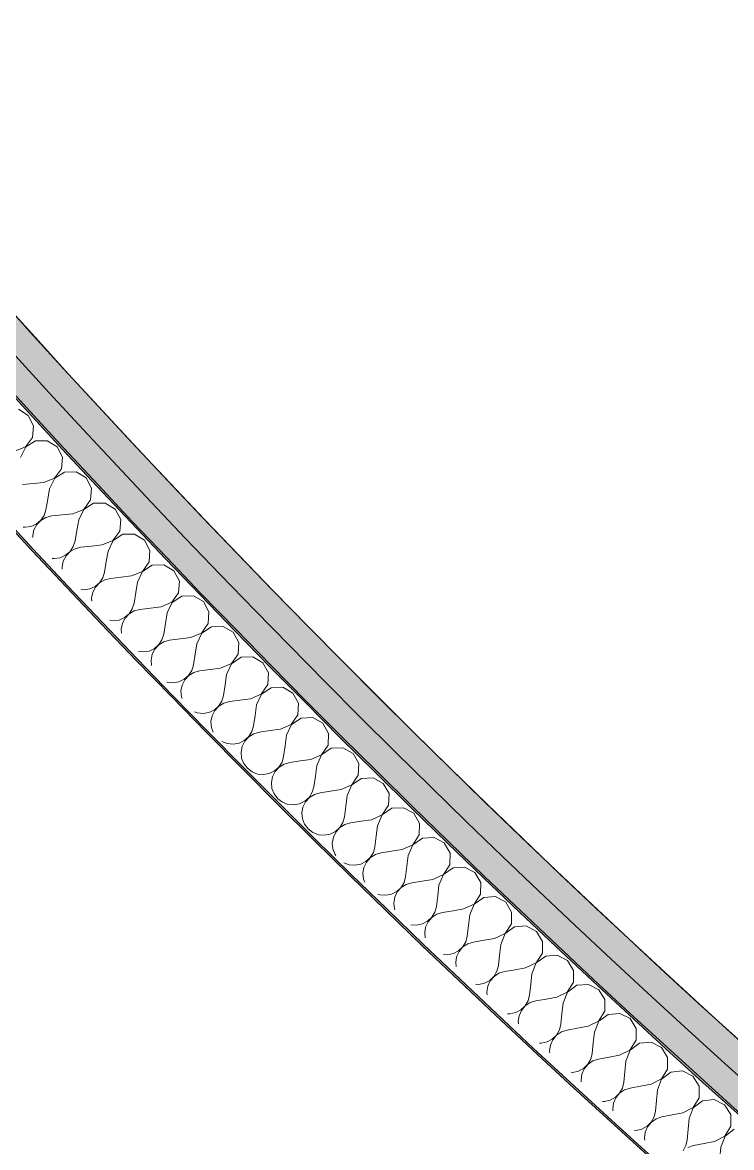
# Model space of a CAD drawing. Header units: millimetres. Extents: x -50172 to 74273, y -80883 to 11206.
# Drawn here: x -39730 to -39334, y -68171 to -67543 of the extents above; entities that cross this region are included whole.
import ezdxf
from ezdxf.enums import TextEntityAlignment as Align

# ---------------------------------------------------------------- set-up
doc = ezdxf.new("R2010")
doc.units = ezdxf.units.MM
doc.header["$MEASUREMENT"] = 0
doc.linetypes.add('Double Dashed', pattern=[1093.611073, 529.166651, -211.666656, 141.111112, -211.666656])
for name, color, linetype, lineweight in [('0_Pen_No__150', 7, 'Continuous', 0), ('A-25-M_Wall_Ext_Pen_No__1', 7, 'Continuous', 13), ('New_A-20-M_Floor_Slab_Pen_No__89', 8, 'Continuous', 20), ('New_A-25-M_Wall_Int_Pen_No__1', 7, 'Continuous', 13), ('New_A-25-M_Wall_Int_Pen_No__150', 7, 'Continuous', 0), ('New_ArchiCAD Zone Stamps_Pen_No__9', 7, 'Continuous', 13)]:
    doc.layers.add(name, color=color, linetype=linetype, lineweight=lineweight)
for name, color, linetype in [('A-25-M_Wall_Ext', 7, 'Continuous'), ('New_A-05-M_Gross_Int_Circulation', 7, 'Continuous'), ('New_A-15-MG_Structural_Grid_Phase_2', 7, 'Continuous'), ('New_A-20-M_Floor_Slab', 7, 'Continuous'), ('New_A-25-M_Wall_Int', 7, 'Continuous')]:
    doc.layers.add(name, color=color, linetype=linetype)
for name, color, linetype, lineweight, true_color in [('A-25-M_Wall_Ext_Pen_No__107', 7, 'Continuous', 15, 0xa6a6a6), ('New_A-05-M_Gross_Int_Circulation_Pen_No__74', 7, 'Continuous', 20, 0x606060), ('New_A-15-MG_Structural_Grid_Phase_2_Pen_No__222', 7, 'Continuous', 13, 0x65af33), ('New_A-25-M_Wall_Int_Pen_No__107', 7, 'Continuous', 15, 0xa6a6a6), ('New_A-25-M_Wall_Int_Pen_No__81', 7, 'Continuous', 20, 0x6a6a6a)]:
    doc.layers.add(name, color=color, linetype=linetype, lineweight=lineweight, true_color=true_color)
doc.styles.add('GENERATED_STYLE_1', font='')
doc.styles.add('GENERATED_STYLE_3', font='')
doc.styles.get('GENERATED_STYLE_1').set_extended_font_data('Arial', bold=True)
doc.styles.get('GENERATED_STYLE_3').set_extended_font_data('Arial')
pattern_1 = [(60, (0, 0), (-43.30127, 25), []), (120, (0, 0), (43.30127, 25), [])]

# ---------------------------------------------------------------- blocks, each defined once
blk = doc.blocks.new('Stair 07 _INB 1162_12_1', base_point=(-38481.27, -67611.31))
at = {"layer": 'New_A-05-M_Gross_Int_Circulation_Pen_No__74', "linetype": 'Continuous'}
blk.add_arc((-35520.95, -63902.84), 5676.01, 206.46566, 243.05793, dxfattribs=at)
at = {"layer": 'New_ArchiCAD Zone Stamps_Pen_No__9'}
for tag, height, style, p in [('ROOM_NAME', 250, 'GENERATED_STYLE_1', (-38720.58, -66310.5)), ('zoneNameLine2', 250, 'GENERATED_STYLE_1', (-38909.01, -66742.64)), ('ROOM_NUMBER', 200, 'GENERATED_STYLE_3', (-39097.44, -67163.34)), ('measuredAreaCode', 200, 'GENERATED_STYLE_3', (-39254.47, -67523.45)), ('DUMMY_649', 200, 'GENERATED_STYLE_3', (-38947.07, -67657.49)), ('DUMMY_650', 200, 'GENERATED_STYLE_3', (-38457.72, -67870.87)), ('DUMMY_651', 133.33, 'GENERATED_STYLE_3', (-38178.43, -67977.42))]:
    blk.add_attdef(tag, text='', height=height, rotation=336.44041, dxfattribs=dict(at, style=style)).set_placement(p, align=Align.TOP_LEFT)
blk = doc.blocks.new('Slab_72_1', base_point=(-42333.29, -61441.2))
at = {"layer": 'New_A-20-M_Floor_Slab_Pen_No__89', "linetype": 'Continuous', "flags": 128}
blk.add_lwpolyline([(-42333.29, -61441.2), (-41972.22, -61401.42), (-41891.31, -61215.87), (-38443.39, -62719.34), (-39389.38, -64888.81), (-38066.61, -65465.6), (-36669.45, -66074.83), (-37137.69, -67148.64), (-37136.69, -67149.07), (-38218.56, -69630.14, -0.146996), (-40926.49, -67202.74, -0.080916), (-41673.87, -65403.74, -0.028315)], format="xyb", close=True, dxfattribs=at)
blk = doc.blocks.new('*X356')
at = {"layer": 'New_A-25-M_Wall_Int_Pen_No__150', "linetype": 'Continuous'}
for p, q in [((-39726.93, -67762.03), (-39732.46, -67758.62)), ((-39724, -67767.84), (-39726.93, -67762.03)), ((-39724.56, -67774.32), (-39724, -67767.84)), ((-39728.45, -67779.55), (-39724.56, -67774.32)), ((-39734.5, -67781.94), (-39728.45, -67779.55)), ((-39728.38, -67779.62), (-39731.26, -67785.45)), ((-39722.86, -67776.17), (-39728.38, -67779.62)), ((-39716.35, -67776.15), (-39722.86, -67776.17)), ((-39710.8, -67779.53), (-39716.35, -67776.15)), ((-39707.85, -67785.33), (-39710.8, -67779.53)), ((-39708.39, -67791.82), (-39707.85, -67785.33)), ((-39712.25, -67797.06), (-39708.39, -67791.82)), ((-39706.67, -67793.66), (-39712.18, -67797.13)), ((-39700.17, -67793.6), (-39706.67, -67793.66)), ((-39694.6, -67796.97), (-39700.17, -67793.6)), ((-39724.22, -67800.09), (-39730.15, -67800.69)), ((-39718.29, -67799.48), (-39724.22, -67800.09)), ((-39718.29, -67799.48), (-39712.25, -67797.06)), ((-39712.18, -67797.13), (-39715.04, -67802.97)), ((-39691.63, -67802.75), (-39694.6, -67796.97)), ((-39715.04, -67802.97), (-39716.08, -67808.84)), ((-39692.14, -67809.24), (-39691.63, -67802.75)), ((-39716.08, -67808.84), (-39717.12, -67814.71)), ((-39695.97, -67814.5), (-39692.14, -67809.24)), ((-39690.42, -67811.08), (-39695.91, -67814.57)), ((-39683.91, -67810.99), (-39690.42, -67811.08)), ((-39678.33, -67814.34), (-39683.91, -67810.99)), ((-39719.96, -67820.57), (-39718.13, -67817.84)), ((-39717.05, -67819), (-39719.9, -67820.64)), ((-39718.13, -67817.84), (-39717.12, -67814.71)), ((-39713.86, -67818.21), (-39717.05, -67819)), ((-39707.93, -67817.58), (-39713.86, -67818.21)), ((-39702.01, -67816.94), (-39707.93, -67817.58)), ((-39702.01, -67816.94), (-39695.97, -67814.5)), ((-39695.91, -67814.57), (-39698.74, -67820.43)), ((-39675.33, -67820.11), (-39678.33, -67814.34)), ((-39729.71, -67824.38), (-39728.73, -67824.52)), ((-39728.73, -67824.52), (-39725.47, -67824.04)), ((-39725.47, -67824.04), (-39722.47, -67822.69)), ((-39723.74, -67825.89), (-39724.44, -67829.11)), ((-39722.19, -67822.99), (-39723.74, -67825.89)), ((-39722.47, -67822.69), (-39719.96, -67820.57)), ((-39719.9, -67820.64), (-39722.19, -67822.99)), ((-39698.74, -67820.43), (-39699.76, -67826.3)), ((-39675.81, -67826.6), (-39675.33, -67820.11)), ((-39724.44, -67829.11), (-39724.38, -67830.14)), ((-39701.78, -67835.3), (-39700.78, -67832.17)), ((-39699.76, -67826.3), (-39700.78, -67832.17)), ((-39685.65, -67834.34), (-39679.63, -67831.87)), ((-39679.56, -67831.94), (-39682.37, -67837.81)), ((-39679.63, -67831.87), (-39675.81, -67826.6)), ((-39674.08, -67828.43), (-39679.56, -67831.94)), ((-39667.58, -67828.32), (-39674.08, -67828.43)), ((-39661.98, -67831.64), (-39667.58, -67828.32)), ((-39658.96, -67837.4), (-39661.98, -67831.64)), ((-39706.09, -67840.17), (-39703.59, -67838.04)), ((-39703.53, -67838.11), (-39705.81, -67840.48)), ((-39703.59, -67838.04), (-39701.78, -67835.3)), ((-39700.69, -67836.46), (-39703.53, -67838.11)), ((-39697.5, -67835.66), (-39700.69, -67836.46)), ((-39691.57, -67835), (-39697.5, -67835.66)), ((-39685.65, -67834.34), (-39691.57, -67835)), ((-39682.37, -67837.81), (-39683.37, -67843.69)), ((-39659.42, -67843.89), (-39658.96, -67837.4)), ((-39713.51, -67841.87), (-39712.34, -67842.03)), ((-39712.34, -67842.03), (-39709.08, -67841.54)), ((-39709.08, -67841.54), (-39706.09, -67840.17)), ((-39707.35, -67843.38), (-39708.04, -67846.6)), ((-39705.81, -67840.48), (-39707.35, -67843.38)), ((-39683.37, -67843.69), (-39684.36, -67849.56)), ((-39663.21, -67849.17), (-39659.42, -67843.89)), ((-39708.04, -67846.6), (-39707.95, -67847.87)), ((-39685.34, -67852.7), (-39684.36, -67849.56)), ((-39669.22, -67851.67), (-39663.21, -67849.17)), ((-39663.14, -67849.24), (-39665.93, -67855.13)), ((-39657.68, -67845.71), (-39663.14, -67849.24)), ((-39651.18, -67845.57), (-39657.68, -67845.71)), ((-39645.57, -67848.87), (-39651.18, -67845.57)), ((-39642.52, -67854.62), (-39645.57, -67848.87)), ((-39689.64, -67857.59), (-39687.15, -67855.45)), ((-39687.08, -67855.52), (-39689.35, -67857.89)), ((-39687.15, -67855.45), (-39685.34, -67852.7)), ((-39684.25, -67853.86), (-39687.08, -67855.52)), ((-39681.06, -67853.04), (-39684.25, -67853.86)), ((-39675.14, -67852.36), (-39681.06, -67853.04)), ((-39669.22, -67851.67), (-39675.14, -67852.36)), ((-39665.93, -67855.13), (-39666.9, -67861.01)), ((-39642.95, -67861.11), (-39642.52, -67854.62)), ((-39697.38, -67859.28), (-39695.88, -67859.47)), ((-39695.88, -67859.47), (-39692.63, -67858.96)), ((-39692.63, -67858.96), (-39689.64, -67857.59)), ((-39690.88, -67860.8), (-39691.56, -67864.02)), ((-39689.35, -67857.89), (-39690.88, -67860.8)), ((-39666.9, -67861.01), (-39667.87, -67866.89)), ((-39646.72, -67866.41), (-39642.95, -67861.11)), ((-39641.21, -67862.92), (-39646.65, -67866.48)), ((-39634.7, -67862.76), (-39641.21, -67862.92)), ((-39629.08, -67866.03), (-39634.7, -67862.76)), ((-39691.56, -67864.02), (-39691.44, -67865.7)), ((-39668.84, -67870.03), (-39667.87, -67866.89)), ((-39658.64, -67869.64), (-39664.56, -67870.35)), ((-39652.72, -67868.93), (-39658.64, -67869.64)), ((-39652.72, -67868.93), (-39646.72, -67866.41)), ((-39646.65, -67866.48), (-39649.41, -67872.37)), ((-39626.01, -67871.77), (-39629.08, -67866.03)), ((-39676.09, -67876.32), (-39673.12, -67874.93)), ((-39672.83, -67875.24), (-39674.35, -67878.15)), ((-39673.12, -67874.93), (-39670.63, -67872.78)), ((-39670.57, -67872.85), (-39672.83, -67875.24)), ((-39670.63, -67872.78), (-39668.84, -67870.03)), ((-39667.74, -67871.18), (-39670.57, -67872.85)), ((-39664.56, -67870.35), (-39667.74, -67871.18)), ((-39649.41, -67872.37), (-39650.36, -67878.26)), ((-39626.41, -67878.26), (-39626.01, -67871.77)), ((-39681.34, -67876.6), (-39679.35, -67876.84)), ((-39679.35, -67876.84), (-39676.09, -67876.32)), ((-39674.35, -67878.15), (-39675.01, -67881.38)), ((-39675.01, -67881.38), (-39674.84, -67883.61)), ((-39650.36, -67878.26), (-39651.3, -67884.14)), ((-39630.16, -67883.58), (-39626.41, -67878.26)), ((-39624.66, -67880.07), (-39630.09, -67883.65)), ((-39618.16, -67879.87), (-39624.66, -67880.07)), ((-39612.52, -67883.12), (-39618.16, -67879.87)), ((-39654.05, -67890.05), (-39652.26, -67887.29)), ((-39651.16, -67888.43), (-39653.98, -67890.12)), ((-39652.26, -67887.29), (-39651.3, -67884.14)), ((-39647.98, -67887.59), (-39651.16, -67888.43)), ((-39642.06, -67886.86), (-39647.98, -67887.59)), ((-39636.15, -67886.12), (-39642.06, -67886.86)), ((-39636.15, -67886.12), (-39630.16, -67883.58)), ((-39630.09, -67883.65), (-39632.83, -67889.55)), ((-39609.43, -67888.85), (-39612.52, -67883.12)), ((-39665.37, -67893.84), (-39662.74, -67894.14)), ((-39662.74, -67894.14), (-39659.49, -67893.61)), ((-39659.49, -67893.61), (-39656.52, -67892.21)), ((-39656.23, -67892.51), (-39657.74, -67895.43)), ((-39656.52, -67892.21), (-39654.05, -67890.05)), ((-39653.98, -67890.12), (-39656.23, -67892.51)), ((-39632.83, -67889.55), (-39633.75, -67895.44)), ((-39609.8, -67895.34), (-39609.43, -67888.85)), ((-39657.74, -67895.43), (-39658.38, -67898.66)), ((-39658.38, -67898.66), (-39658.14, -67901.63)), ((-39635.61, -67904.48), (-39634.67, -67901.33)), ((-39633.75, -67895.44), (-39634.67, -67901.33)), ((-39619.51, -67903.25), (-39613.53, -67900.68)), ((-39613.46, -67900.74), (-39616.17, -67906.66)), ((-39613.53, -67900.68), (-39609.8, -67895.34)), ((-39608.04, -67897.14), (-39613.46, -67900.74)), ((-39601.54, -67896.92), (-39608.04, -67897.14)), ((-39595.89, -67900.15), (-39601.54, -67896.92)), ((-39592.77, -67905.86), (-39595.89, -67900.15)), ((-39639.85, -67909.42), (-39637.39, -67907.25)), ((-39637.32, -67907.32), (-39639.56, -67909.72)), ((-39637.39, -67907.25), (-39635.61, -67904.48)), ((-39634.5, -67905.62), (-39637.32, -67907.32)), ((-39631.33, -67904.76), (-39634.5, -67905.62)), ((-39625.42, -67904.01), (-39631.33, -67904.76)), ((-39619.51, -67903.25), (-39625.42, -67904.01)), ((-39616.17, -67906.66), (-39617.07, -67912.55)), ((-39593.12, -67912.36), (-39592.77, -67905.86)), ((-39649.53, -67910.93), (-39649.34, -67911.01)), ((-39649.34, -67911.01), (-39646.06, -67911.38)), ((-39646.06, -67911.38), (-39642.82, -67910.83)), ((-39642.82, -67910.83), (-39639.85, -67909.42)), ((-39641.05, -67912.65), (-39641.69, -67915.88)), ((-39639.56, -67909.72), (-39641.05, -67912.65)), ((-39617.07, -67912.55), (-39617.96, -67918.45)), ((-39596.82, -67917.7), (-39593.12, -67912.36)), ((-39584.85, -67913.9), (-39591.35, -67914.15)), ((-39579.19, -67917.1), (-39584.85, -67913.9)), ((-39641.69, -67915.88), (-39641.41, -67919.16)), ((-39641.41, -67919.16), (-39641.07, -67920.06)), ((-39618.89, -67921.6), (-39617.96, -67918.45)), ((-39602.79, -67920.3), (-39596.82, -67917.7)), ((-39596.76, -67917.77), (-39599.44, -67923.7)), ((-39591.35, -67914.15), (-39596.76, -67917.77)), ((-39576.05, -67922.8), (-39579.19, -67917.1)), ((-39623.11, -67926.56), (-39620.65, -67924.37)), ((-39620.59, -67924.44), (-39622.82, -67926.85)), ((-39620.65, -67924.37), (-39618.89, -67921.6)), ((-39617.78, -67922.74), (-39620.59, -67924.44)), ((-39614.61, -67921.86), (-39617.78, -67922.74)), ((-39608.7, -67921.08), (-39614.61, -67921.86)), ((-39602.79, -67920.3), (-39608.7, -67921.08)), ((-39599.44, -67923.7), (-39600.31, -67929.6)), ((-39576.37, -67929.3), (-39576.05, -67922.8)), ((-39634.11, -67927.57), (-39632.6, -67928.19)), ((-39632.6, -67928.19), (-39629.32, -67928.54)), ((-39629.32, -67928.54), (-39626.07, -67927.98)), ((-39626.07, -67927.98), (-39623.11, -67926.56)), ((-39624.3, -67929.79), (-39624.92, -67933.02)), ((-39622.82, -67926.85), (-39624.3, -67929.79)), ((-39600.31, -67929.6), (-39601.18, -67935.49)), ((-39580.05, -67934.66), (-39576.37, -67929.3)), ((-39574.59, -67931.08), (-39579.98, -67934.73)), ((-39568.09, -67930.81), (-39574.59, -67931.08)), ((-39562.42, -67933.99), (-39568.09, -67930.81)), ((-39624.92, -67933.02), (-39624.63, -67936.31)), ((-39624.63, -67936.31), (-39623.65, -67938.86)), ((-39603.85, -67941.43), (-39602.1, -67938.65)), ((-39602.1, -67938.65), (-39601.18, -67935.49)), ((-39597.82, -67938.9), (-39600.98, -67939.78)), ((-39591.91, -67938.09), (-39597.82, -67938.9)), ((-39586.01, -67937.28), (-39591.91, -67938.09)), ((-39586.01, -67937.28), (-39580.05, -67934.66)), ((-39579.98, -67934.73), (-39582.64, -67940.67)), ((-39559.25, -67939.67), (-39562.42, -67933.99)), ((-39618.81, -67944.08), (-39615.78, -67945.29)), ((-39615.78, -67945.29), (-39612.5, -67945.63)), ((-39612.5, -67945.63), (-39609.25, -67945.06)), ((-39609.25, -67945.06), (-39606.3, -67943.63)), ((-39606, -67943.92), (-39607.47, -67946.86)), ((-39606.3, -67943.63), (-39603.85, -67941.43)), ((-39603.78, -67941.5), (-39606, -67943.92)), ((-39600.98, -67939.78), (-39603.78, -67941.5)), ((-39582.64, -67940.67), (-39583.49, -67946.57)), ((-39559.54, -67946.17), (-39559.25, -67939.67)), ((-39607.47, -67946.86), (-39608.08, -67950.1)), ((-39608.08, -67950.1), (-39607.78, -67953.38)), ((-39583.49, -67946.57), (-39584.33, -67952.47)), ((-39569.15, -67954.2), (-39563.2, -67951.55)), ((-39563.14, -67951.62), (-39565.77, -67957.57)), ((-39563.2, -67951.55), (-39559.54, -67946.17)), ((-39557.76, -67947.95), (-39563.14, -67951.62)), ((-39551.26, -67947.65), (-39557.76, -67947.95)), ((-39545.57, -67950.8), (-39551.26, -67947.65)), ((-39542.39, -67956.47), (-39545.57, -67950.8)), ((-39607.78, -67953.38), (-39606.58, -67956.47)), ((-39606.58, -67956.47), (-39604.59, -67959.11)), ((-39586.98, -67958.42), (-39585.24, -67955.63)), ((-39584.12, -67956.76), (-39586.91, -67958.49)), ((-39585.24, -67955.63), (-39584.33, -67952.47)), ((-39580.95, -67955.86), (-39584.12, -67956.76)), ((-39575.05, -67955.03), (-39580.95, -67955.86)), ((-39569.15, -67954.2), (-39575.05, -67955.03)), ((-39565.77, -67957.57), (-39566.59, -67963.47)), ((-39542.65, -67962.98), (-39542.39, -67956.47)), ((-39604.59, -67959.11), (-39601.96, -67961.12)), ((-39601.96, -67961.12), (-39598.89, -67962.33)), ((-39598.89, -67962.33), (-39595.6, -67962.66)), ((-39595.6, -67962.66), (-39592.36, -67962.07)), ((-39592.36, -67962.07), (-39589.41, -67960.62)), ((-39590.58, -67963.86), (-39591.17, -67967.1)), ((-39589.12, -67960.92), (-39590.58, -67963.86)), ((-39589.41, -67960.62), (-39586.98, -67958.42)), ((-39586.91, -67958.49), (-39589.12, -67960.92)), ((-39566.59, -67963.47), (-39567.41, -67969.38)), ((-39546.29, -67968.37), (-39542.65, -67962.98)), ((-39591.17, -67967.1), (-39590.85, -67970.39)), ((-39590.85, -67970.39), (-39589.65, -67973.46)), ((-39568.31, -67972.54), (-39567.41, -67969.38)), ((-39552.22, -67971.04), (-39546.29, -67968.37)), ((-39546.22, -67968.44), (-39548.83, -67974.4)), ((-39540.86, -67964.75), (-39546.22, -67968.44)), ((-39534.36, -67964.42), (-39540.86, -67964.75)), ((-39528.66, -67967.55), (-39534.36, -67964.42)), ((-39525.45, -67973.2), (-39528.66, -67967.55)), ((-39589.65, -67973.46), (-39587.65, -67976.1)), ((-39587.65, -67976.1), (-39585.01, -67978.1)), ((-39572.46, -67977.55), (-39570.03, -67975.34)), ((-39569.97, -67975.41), (-39572.17, -67977.84)), ((-39570.03, -67975.34), (-39568.31, -67972.54)), ((-39567.18, -67973.66), (-39569.97, -67975.41)), ((-39564.02, -67972.75), (-39567.18, -67973.66)), ((-39558.12, -67971.9), (-39564.02, -67972.75)), ((-39552.22, -67971.04), (-39558.12, -67971.9)), ((-39548.83, -67974.4), (-39549.63, -67980.3)), ((-39525.69, -67979.71), (-39525.45, -67973.2)), ((-39585.01, -67978.1), (-39581.93, -67979.3)), ((-39581.93, -67979.3), (-39578.64, -67979.61)), ((-39578.64, -67979.61), (-39575.4, -67979.01)), ((-39575.4, -67979.01), (-39572.46, -67977.55)), ((-39573.61, -67980.8), (-39574.19, -67984.04)), ((-39572.17, -67977.84), (-39573.61, -67980.8)), ((-39549.63, -67980.3), (-39550.42, -67986.21)), ((-39529.3, -67985.12), (-39525.69, -67979.71)), ((-39523.89, -67981.47), (-39529.23, -67985.18)), ((-39517.39, -67981.12), (-39523.89, -67981.47)), ((-39511.68, -67984.22), (-39517.39, -67981.12)), ((-39574.19, -67984.04), (-39573.86, -67987.32)), ((-39573.86, -67987.32), (-39572.64, -67990.39)), ((-39551.31, -67989.38), (-39550.42, -67986.21)), ((-39541.12, -67988.69), (-39547.02, -67989.57)), ((-39535.23, -67987.81), (-39541.12, -67988.69)), ((-39535.23, -67987.81), (-39529.3, -67985.12)), ((-39529.23, -67985.18), (-39531.82, -67991.16)), ((-39508.44, -67989.87), (-39511.68, -67984.22)), ((-39572.64, -67990.39), (-39570.63, -67993.02)), ((-39570.63, -67993.02), (-39567.98, -67995.01)), ((-39567.98, -67995.01), (-39564.89, -67996.19)), ((-39558.37, -67995.88), (-39555.44, -67994.41)), ((-39555.14, -67994.7), (-39556.57, -67997.66)), ((-39555.44, -67994.41), (-39553.02, -67992.18)), ((-39552.95, -67992.25), (-39555.14, -67994.7)), ((-39553.02, -67992.18), (-39551.31, -67989.38)), ((-39550.17, -67990.5), (-39552.95, -67992.25)), ((-39547.02, -67989.57), (-39550.17, -67990.5)), ((-39531.82, -67991.16), (-39532.59, -67997.07)), ((-39508.65, -67996.37), (-39508.44, -67989.87)), ((-39564.89, -67996.19), (-39561.61, -67996.49)), ((-39561.61, -67996.49), (-39558.37, -67995.88)), ((-39556.57, -67997.66), (-39557.14, -68000.9)), ((-39557.14, -68000.9), (-39556.79, -68004.18)), ((-39532.59, -67997.07), (-39533.36, -68002.98)), ((-39518.16, -68004.51), (-39512.25, -68001.79)), ((-39512.18, -68001.86), (-39514.74, -68007.84)), ((-39512.25, -68001.79), (-39508.65, -67996.37)), ((-39506.85, -67998.12), (-39512.18, -68001.86)), ((-39500.36, -67997.74), (-39506.85, -67998.12)), ((-39494.63, -68000.82), (-39500.36, -67997.74)), ((-39491.37, -68006.45), (-39494.63, -68000.82)), ((-39556.79, -68004.18), (-39555.56, -68007.25)), ((-39555.56, -68007.25), (-39555.09, -68007.86)), ((-39535.93, -68008.96), (-39534.23, -68006.15)), ((-39533.09, -68007.26), (-39535.87, -68009.03)), ((-39534.23, -68006.15), (-39533.36, -68002.98)), ((-39529.94, -68006.32), (-39533.09, -68007.26)), ((-39524.05, -68005.42), (-39529.94, -68006.32)), ((-39518.16, -68004.51), (-39524.05, -68005.42)), ((-39514.74, -68007.84), (-39515.49, -68013.76)), ((-39491.55, -68012.96), (-39491.37, -68006.45)), ((-39550.69, -68011.92), (-39547.79, -68013.02)), ((-39547.79, -68013.02), (-39544.51, -68013.3)), ((-39544.51, -68013.3), (-39541.27, -68012.68)), ((-39541.27, -68012.68), (-39538.34, -68011.19)), ((-39539.46, -68014.45), (-39540.02, -68017.69)), ((-39538.04, -68011.48), (-39539.46, -68014.45)), ((-39538.34, -68011.19), (-39535.93, -68008.96)), ((-39535.87, -68009.03), (-39538.04, -68011.48)), ((-39515.49, -68013.76), (-39516.23, -68019.67)), ((-39495.12, -68018.4), (-39491.55, -68012.96)), ((-39483.25, -68014.3), (-39489.74, -68014.71)), ((-39477.51, -68017.36), (-39483.25, -68014.3)), ((-39540.02, -68017.69), (-39539.66, -68020.97)), ((-39517.09, -68022.85), (-39516.23, -68019.67)), ((-39501.02, -68021.14), (-39495.12, -68018.4)), ((-39495.05, -68018.47), (-39497.59, -68024.46)), ((-39489.74, -68014.71), (-39495.05, -68018.47)), ((-39474.23, -68022.97), (-39477.51, -68017.36)), ((-39539.66, -68020.97), (-39538.93, -68022.76)), ((-39521.18, -68027.91), (-39518.78, -68025.66)), ((-39518.71, -68025.73), (-39520.88, -68028.2)), ((-39518.78, -68025.66), (-39517.09, -68022.85)), ((-39515.95, -68023.95), (-39518.71, -68025.73)), ((-39512.8, -68023), (-39515.95, -68023.95)), ((-39506.91, -68022.07), (-39512.8, -68023)), ((-39501.02, -68021.14), (-39506.91, -68022.07)), ((-39497.59, -68024.46), (-39498.31, -68030.38)), ((-39474.38, -68029.48), (-39474.23, -68022.97)), ((-39531.81, -68029.33), (-39530.62, -68029.77)), ((-39530.62, -68029.77), (-39527.33, -68030.04)), ((-39527.33, -68030.04), (-39524.1, -68029.41)), ((-39524.1, -68029.41), (-39521.18, -68027.91)), ((-39522.29, -68031.17), (-39522.83, -68034.41)), ((-39520.88, -68028.2), (-39522.29, -68031.17)), ((-39498.31, -68030.38), (-39499.03, -68036.29)), ((-39477.93, -68034.93), (-39474.38, -68029.48)), ((-39472.56, -68031.22), (-39477.86, -68035)), ((-39466.07, -68030.78), (-39472.56, -68031.22)), ((-39460.32, -68033.82), (-39466.07, -68030.78)), ((-39522.83, -68034.41), (-39522.45, -68037.69)), ((-39522.45, -68037.69), (-39522.28, -68038.11)), ((-39501.56, -68042.3), (-39499.88, -68039.47)), ((-39499.88, -68039.47), (-39499.03, -68036.29)), ((-39495.59, -68039.61), (-39498.73, -68040.57)), ((-39489.7, -68038.66), (-39495.59, -68039.61)), ((-39483.82, -68037.7), (-39489.7, -68038.66)), ((-39483.82, -68037.7), (-39477.93, -68034.93)), ((-39477.86, -68035), (-39480.37, -68041)), ((-39457.01, -68039.42), (-39460.32, -68033.82)), ((-39457.14, -68045.93), (-39457.01, -68039.42)), ((-39506.86, -68046.06), (-39503.95, -68044.55)), ((-39503.64, -68044.84), (-39505.04, -68047.81)), ((-39503.95, -68044.55), (-39501.56, -68042.3)), ((-39501.49, -68042.36), (-39503.64, -68044.84)), ((-39498.73, -68040.57), (-39501.49, -68042.36)), ((-39480.37, -68041), (-39481.07, -68046.92)), ((-39513.22, -68046.47), (-39510.09, -68046.71)), ((-39510.09, -68046.71), (-39506.86, -68046.06)), ((-39505.04, -68047.81), (-39505.57, -68051.06)), ((-39505.57, -68051.06), (-39505.24, -68053.82)), ((-39481.07, -68046.92), (-39481.77, -68052.84)), ((-39466.55, -68054.19), (-39460.67, -68051.39)), ((-39460.6, -68051.46), (-39463.08, -68057.48)), ((-39460.67, -68051.39), (-39457.14, -68045.93)), ((-39455.32, -68047.66), (-39460.6, -68051.46)), ((-39448.83, -68047.19), (-39455.32, -68047.66)), ((-39443.06, -68050.21), (-39448.83, -68047.19)), ((-39439.73, -68055.79), (-39443.06, -68050.21)), ((-39484.26, -68058.86), (-39482.6, -68056.02)), ((-39481.44, -68057.12), (-39484.19, -68058.92)), ((-39482.6, -68056.02), (-39481.77, -68052.84)), ((-39478.3, -68056.14), (-39481.44, -68057.12)), ((-39472.42, -68055.17), (-39478.3, -68056.14)), ((-39466.55, -68054.19), (-39472.42, -68055.17)), ((-39463.08, -68057.48), (-39463.76, -68063.4)), ((-39439.83, -68062.3), (-39439.73, -68055.79)), ((-39495.14, -68063.13), (-39492.78, -68063.31)), ((-39492.78, -68063.31), (-39489.56, -68062.64)), ((-39489.56, -68062.64), (-39486.64, -68061.12)), ((-39487.72, -68064.39), (-39488.24, -68067.64)), ((-39486.34, -68061.41), (-39487.72, -68064.39)), ((-39486.64, -68061.12), (-39484.26, -68058.86)), ((-39484.19, -68058.92), (-39486.34, -68061.41)), ((-39463.76, -68063.4), (-39464.43, -68069.32)), ((-39443.34, -68067.78), (-39439.83, -68062.3)), ((-39438, -68064.03), (-39443.27, -68067.85)), ((-39431.51, -68063.54), (-39438, -68064.03)), ((-39425.73, -68066.52), (-39431.51, -68063.54)), ((-39488.24, -68067.64), (-39487.98, -68069.74)), ((-39465.24, -68072.51), (-39464.43, -68069.32)), ((-39449.2, -68070.6), (-39455.08, -68071.61)), ((-39449.2, -68070.6), (-39443.34, -68067.78)), ((-39443.27, -68067.85), (-39445.73, -68073.88)), ((-39422.38, -68072.1), (-39425.73, -68066.52)), ((-39469.27, -68077.62), (-39466.9, -68075.34)), ((-39466.83, -68075.41), (-39468.97, -68077.9)), ((-39466.9, -68075.34), (-39465.24, -68072.51)), ((-39464.09, -68073.6), (-39466.83, -68075.41)), ((-39460.95, -68072.61), (-39464.09, -68073.6)), ((-39455.08, -68071.61), (-39460.95, -68072.61)), ((-39445.73, -68073.88), (-39446.38, -68079.8)), ((-39422.46, -68078.6), (-39422.38, -68072.1)), ((-39477.17, -68079.71), (-39475.4, -68079.83)), ((-39475.4, -68079.83), (-39472.18, -68079.15)), ((-39472.18, -68079.15), (-39469.27, -68077.62)), ((-39470.34, -68080.89), (-39470.84, -68084.15)), ((-39468.97, -68077.9), (-39470.34, -68080.89)), ((-39446.38, -68079.8), (-39447.02, -68085.73)), ((-39425.94, -68084.1), (-39422.46, -68078.6)), ((-39420.62, -68080.32), (-39425.87, -68084.17)), ((-39414.13, -68079.8), (-39420.62, -68080.32)), ((-39408.34, -68082.77), (-39414.13, -68079.8)), ((-39404.97, -68088.33), (-39408.34, -68082.77)), ((-39470.84, -68084.15), (-39470.64, -68085.73)), ((-39449.47, -68091.76), (-39447.83, -68088.91)), ((-39447.83, -68088.91), (-39447.02, -68085.73)), ((-39443.53, -68089), (-39446.67, -68090)), ((-39437.66, -68087.97), (-39443.53, -68089)), ((-39431.79, -68086.94), (-39437.66, -68087.97)), ((-39431.79, -68086.94), (-39425.94, -68084.1)), ((-39425.87, -68084.17), (-39428.3, -68090.2)), ((-39405.01, -68094.83), (-39404.97, -68088.33)), ((-39457.95, -68096.28), (-39454.73, -68095.59)), ((-39454.73, -68095.59), (-39451.83, -68094.04)), ((-39451.53, -68094.33), (-39452.88, -68097.32)), ((-39451.83, -68094.04), (-39449.47, -68091.76)), ((-39449.4, -68091.83), (-39451.53, -68094.33)), ((-39446.67, -68090), (-39449.4, -68091.83)), ((-39428.93, -68096.13), (-39429.55, -68102.06)), ((-39428.3, -68090.2), (-39428.93, -68096.13)), ((-39408.47, -68100.35), (-39405.01, -68094.83)), ((-39396.68, -68096), (-39403.17, -68096.54)), ((-39390.88, -68098.94), (-39396.68, -68096)), ((-39459.29, -68096.19), (-39457.95, -68096.28)), ((-39452.88, -68097.32), (-39453.37, -68100.58)), ((-39453.37, -68100.58), (-39453.21, -68101.8)), ((-39430.34, -68105.25), (-39429.55, -68102.06)), ((-39414.31, -68103.21), (-39408.47, -68100.35)), ((-39408.4, -68100.41), (-39410.81, -68106.46)), ((-39403.17, -68096.54), (-39408.4, -68100.41)), ((-39387.48, -68104.48), (-39390.88, -68098.94)), ((-39434.32, -68110.4), (-39431.97, -68108.1)), ((-39431.9, -68108.17), (-39434.02, -68110.68)), ((-39431.97, -68108.1), (-39430.34, -68105.25)), ((-39429.17, -68106.33), (-39431.9, -68108.17)), ((-39426.05, -68105.32), (-39429.17, -68106.33)), ((-39420.18, -68104.27), (-39426.05, -68105.32)), ((-39414.31, -68103.21), (-39420.18, -68104.27)), ((-39410.81, -68106.46), (-39411.41, -68112.39)), ((-39387.5, -68110.99), (-39387.48, -68104.48)), ((-39441.5, -68112.59), (-39440.43, -68112.66)), ((-39440.43, -68112.66), (-39437.22, -68111.96)), ((-39437.22, -68111.96), (-39434.32, -68110.4)), ((-39435.36, -68113.68), (-39435.83, -68116.94)), ((-39434.02, -68110.68), (-39435.36, -68113.68)), ((-39411.41, -68112.39), (-39412.01, -68118.32)), ((-39390.94, -68116.52), (-39387.5, -68110.99)), ((-39385.65, -68112.69), (-39390.86, -68116.58)), ((-39379.17, -68112.12), (-39385.65, -68112.69)), ((-39373.35, -68115.04), (-39379.17, -68112.12)), ((-39435.83, -68116.94), (-39435.7, -68117.94)), ((-39412.78, -68121.51), (-39412.01, -68118.32)), ((-39402.63, -68120.49), (-39408.49, -68121.56)), ((-39396.77, -68119.41), (-39402.63, -68120.49)), ((-39396.77, -68119.41), (-39390.94, -68116.52)), ((-39390.86, -68116.58), (-39393.25, -68122.64)), ((-39369.93, -68120.57), (-39373.35, -68115.04)), ((-39369.92, -68127.08), (-39369.93, -68120.57)), ((-39419.63, -68128.25), (-39416.75, -68126.68)), ((-39416.44, -68126.96), (-39417.77, -68129.96)), ((-39416.75, -68126.68), (-39414.4, -68124.37)), ((-39414.33, -68124.44), (-39416.44, -68126.96)), ((-39414.4, -68124.37), (-39412.78, -68121.51)), ((-39411.61, -68122.59), (-39414.33, -68124.44)), ((-39408.49, -68121.56), (-39411.61, -68122.59)), ((-39393.25, -68122.64), (-39393.83, -68128.57)), ((-39373.33, -68132.62), (-39369.92, -68127.08)), ((-39423.8, -68128.91), (-39422.84, -68128.97)), ((-39422.84, -68128.97), (-39419.63, -68128.25)), ((-39417.77, -68129.96), (-39418.23, -68133.22)), ((-39418.23, -68133.22), (-39418.1, -68134.17)), ((-39393.83, -68128.57), (-39394.4, -68134.5)), ((-39379.15, -68135.53), (-39373.33, -68132.62)), ((-39373.26, -68132.68), (-39375.62, -68138.75)), ((-39368.06, -68128.77), (-39373.26, -68132.68)), ((-39361.58, -68128.17), (-39368.06, -68128.77)), ((-39355.76, -68131.06), (-39361.58, -68128.17)), ((-39352.31, -68136.58), (-39355.76, -68131.06)), ((-39396.77, -68140.57), (-39395.16, -68137.7)), ((-39393.99, -68138.78), (-39396.7, -68140.63)), ((-39395.16, -68137.7), (-39394.4, -68134.5)), ((-39390.87, -68137.73), (-39393.99, -68138.78)), ((-39385.01, -68136.64), (-39390.87, -68137.73)), ((-39379.15, -68135.53), (-39385.01, -68136.64)), ((-39375.62, -68138.75), (-39376.17, -68144.68)), ((-39352.28, -68143.09), (-39352.31, -68136.58)), ((-39406.2, -68145.14), (-39405.19, -68145.2)), ((-39405.19, -68145.2), (-39401.98, -68144.46)), ((-39401.98, -68144.46), (-39399.1, -68142.88)), ((-39400.11, -68146.17), (-39400.56, -68149.43)), ((-39398.79, -68143.16), (-39400.11, -68146.17)), ((-39399.1, -68142.88), (-39396.77, -68140.57)), ((-39396.7, -68140.63), (-39398.79, -68143.16)), ((-39376.17, -68144.68), (-39376.72, -68150.62)), ((-39355.66, -68148.64), (-39352.28, -68143.09)), ((-39350.41, -68144.77), (-39355.59, -68148.71)), ((-39343.93, -68144.15), (-39350.41, -68144.77)), ((-39338.09, -68147.01), (-39343.93, -68144.15)), ((-39400.56, -68149.43), (-39400.41, -68150.48)), ((-39377.47, -68153.82), (-39376.72, -68150.62)), ((-39367.32, -68152.71), (-39373.18, -68153.83)), ((-39361.47, -68151.58), (-39367.32, -68152.71)), ((-39361.47, -68151.58), (-39355.66, -68148.64)), ((-39355.59, -68148.71), (-39357.93, -68154.78)), ((-39334.63, -68152.52), (-39338.09, -68147.01)), ((-39334.56, -68159.02), (-39334.63, -68152.52)), ((-39384.26, -68160.61), (-39381.39, -68159.01)), ((-39381.39, -68159.01), (-39379.07, -68156.69)), ((-39378.99, -68156.76), (-39381.08, -68159.29)), ((-39379.07, -68156.69), (-39377.47, -68153.82)), ((-39376.29, -68154.89), (-39378.99, -68156.76)), ((-39373.18, -68153.83), (-39376.29, -68154.89)), ((-39357.93, -68154.78), (-39358.46, -68160.72)), ((-39388.68, -68161.3), (-39387.47, -68161.35)), ((-39387.47, -68161.35), (-39384.26, -68160.61)), ((-39382.39, -68162.31), (-39382.82, -68165.57)), ((-39381.08, -68159.29), (-39382.39, -68162.31)), ((-39358.46, -68160.72), (-39358.98, -68166.66)), ((-39343.72, -68167.56), (-39337.93, -68164.59)), ((-39337.86, -68164.66), (-39340.17, -68170.74)), ((-39337.93, -68164.59), (-39334.56, -68159.02)), ((-39332.69, -68160.7), (-39337.86, -68164.66)), ((-39382.82, -68165.57), (-39382.63, -68166.88)), ((-39361.3, -68172.74), (-39359.71, -68169.86)), ((-39359.71, -68169.86), (-39358.98, -68166.66)), ((-39355.42, -68169.86), (-39358.53, -68170.93)), ((-39349.57, -68168.71), (-39355.42, -68169.86)), ((-39343.72, -68167.56), (-39349.57, -68168.71)), ((-39340.17, -68170.74), (-39340.67, -68176.68))]:
    blk.add_line(p, q, dxfattribs=at)
blk = doc.blocks.new('Wall_58_1', base_point=(-40577.04, -66482.19))
at = {"layer": 'New_A-25-M_Wall_Int_Pen_No__107', "linetype": 'Continuous'}
for points in [[(-38092.69, -68962.8, -0.158517), (-40577.04, -66482.19), (-40590.37, -66489.08, 0.158553), (-38098.7, -68976.58)], [(-38098.7, -68976.58, -0.158553), (-40590.37, -66489.08), (-40603.7, -66495.96, 0.15859), (-38104.71, -68990.35)]]:
    blk.add_hatch(color=256, dxfattribs=at).paths.add_polyline_path(points)
at = {"layer": 'New_A-25-M_Wall_Int_Pen_No__81', "linetype": 'Continuous', "lineweight": 0, "true_color": 0x353535}
for points in [[(-38104.71, -68990.35, -0.15859), (-40603.7, -66495.96), (-40604.58, -66496.42, 0.158592), (-38105.11, -68991.27)], [(-38125.13, -69037.18, -0.158711), (-40649.01, -66519.37), (-40649.9, -66519.83, 0.158714), (-38125.53, -69038.1)]]:
    blk.add_hatch(color=250, dxfattribs=at).paths.add_polyline_path(points)
at = {"layer": 'New_A-25-M_Wall_Int_Pen_No__1', "linetype": 'Continuous'}
for radius, start, end in [(5676.01, 207.02834, 243.05793), (5691.01, 207.02911, 243.06686), (5707.01, 207.02993, 243.07632), (5706.01, 207.02988, 243.07573), (5758.01, 207.032525, 243.106149), (5757.01, 207.032475, 243.105569)]:
    blk.add_arc((-35520.95, -63902.84), radius, start, end, dxfattribs=at)
at = {"layer": 'New_A-25-M_Wall_Int', "color": 250, "lineweight": 50, "true_color": 0x2a2a2a}
blk.add_blockref('*X356', (0, 0), dxfattribs=at)
blk = doc.blocks.new('Wall_157_1', base_point=(-41867.68, -65448.92))
at = {"layer": 'A-25-M_Wall_Ext_Pen_No__107', "linetype": 'Continuous', "lineweight": 0, "true_color": 0x535353}
for points in [[(-41554.07, -65375.82, 0.226795), (-38161.1, -69523.83), (-38160.27, -69522.01, -0.226793), (-41552.13, -65375.36)], [(-41702.11, -65410.33, 0.226935), (-38224.12, -69662.16), (-38223.3, -69660.34, -0.226933), (-41700.16, -65409.87)]]:
    blk.add_hatch(color=251, dxfattribs=at).paths.add_polyline_path(points)
at = {"layer": 'A-25-M_Wall_Ext_Pen_No__107', "linetype": 'Continuous'}
h = blk.add_hatch(dxfattribs=at)
h.set_pattern_fill('Plaster_0001', color=256, style=0, pattern_type=2)
h.set_pattern_definition([(129.2839, (0, 0), (134.0639, 109.6671), [0, -100]), (129.2839, (-98.69, -16.13), (134.0639, 109.6671), [0, -100])])
h.paths.add_polyline_path([(-41552.13, -65375.36, 0.226793), (-38160.27, -69522.01), (-38154.05, -69508.36, -0.226779), (-41537.52, -65371.96)])
h = blk.add_hatch(dxfattribs=at)
h.set_pattern_fill('Plywood_0001', color=256, style=0, pattern_type=2)
h.set_pattern_definition([(0, (0, 0), (0, 200), [])])
h.paths.add_polyline_path([(-41719.64, -65414.41, 0.226951), (-38231.59, -69678.54), (-38224.12, -69662.16, -0.226935), (-41702.11, -65410.33)])
h = blk.add_hatch(dxfattribs=at)
h.set_pattern_fill('Batt_Insulation_0001', color=256, style=0, pattern_type=2)
h.set_pattern_definition(pattern_1)
h.paths.add_polyline_path([(-41817.04, -65437.12, 0.227038), (-38273.05, -69769.55), (-38231.59, -69678.54, -0.226951), (-41719.64, -65414.41)])
h = blk.add_hatch(dxfattribs=at)
h.set_pattern_fill('Batt_Insulation_0001', color=256, style=0, pattern_type=2)
h.set_pattern_definition(pattern_1)
h.paths.add_polyline_path([(-41841.39, -65442.79, 0.22706), (-38283.41, -69792.3), (-38273.05, -69769.55, -0.227038), (-41817.04, -65437.12)])
blk.add_hatch(color=256, dxfattribs=at).paths.add_polyline_path([(-41867.68, -65448.92, 0.227083), (-38294.61, -69816.87), (-38283.41, -69792.3, -0.22706), (-41841.39, -65442.79)])
at = {"layer": 'A-25-M_Wall_Ext_Pen_No__1', "linetype": 'Continuous'}
for radius, start, end in [(6209.09, 193.726008, 244.838609), (6194.09, 193.727472, 244.836991), (6211.09, 193.725814, 244.838824), (6363.09, 193.711386, 244.854781), (6361.09, 193.711571, 244.854576), (6381.09, 193.709723, 244.85662), (6481.09, 193.700651, 244.866652), (6506.09, 193.698427, 244.869112), (6533.09, 193.696044, 244.871747)]:
    blk.add_arc((-35520.36, -63902.08), radius, start, end, dxfattribs=at)
blk = doc.blocks.new('Standard grid marker_25')
at = {"layer": 'New_A-15-MG_Structural_Grid_Phase_2_Pen_No__222', "linetype": 'Double Dashed'}
blk.add_arc((0, 0), 6044.09, 0, 51.078354, dxfattribs=at)

msp = doc.modelspace()

# ---------------------------------------------------------------- linework, layer by layer
at = {"layer": '0_Pen_No__150', "linetype": 'Continuous', "flags": 128}
msp.add_lwpolyline([(-40926.49, -67202.74, 0.146842), (-38215.22, -69634.3)], format="xyb", dxfattribs=at)

# ---------------------------------------------------------------- block references
at = {"layer": 'A-25-M_Wall_Ext', "color": 250, "lineweight": 50, "true_color": 0x2a2a2a}
msp.add_blockref('Wall_157_1', (-41867.68, -65448.92), dxfattribs=at)
at = {"layer": 'New_A-05-M_Gross_Int_Circulation', "linetype": 'Continuous'}
msp.add_blockref('Stair 07 _INB 1162_12_1', (-38481.27, -67611.31), dxfattribs=at)
at = {"layer": 'New_A-15-MG_Structural_Grid_Phase_2', "color": 8, "linetype": 'Continuous', "lineweight": 15, "zscale": 1000, "rotation": 193.7422622324414}
msp.add_blockref('Standard grid marker_25', (-35520.36, -63902.08), dxfattribs=at)
at = {"layer": 'New_A-20-M_Floor_Slab', "color": 8, "linetype": 'Continuous', "lineweight": 20}
msp.add_blockref('Slab_72_1', (-42333.29, -61441.2), dxfattribs=at)
at = {"layer": 'New_A-25-M_Wall_Int', "color": 250, "lineweight": 50, "true_color": 0x2a2a2a}
msp.add_blockref('Wall_58_1', (-40577.04, -66482.19), dxfattribs=at)

doc.saveas('drawing.dxf')
